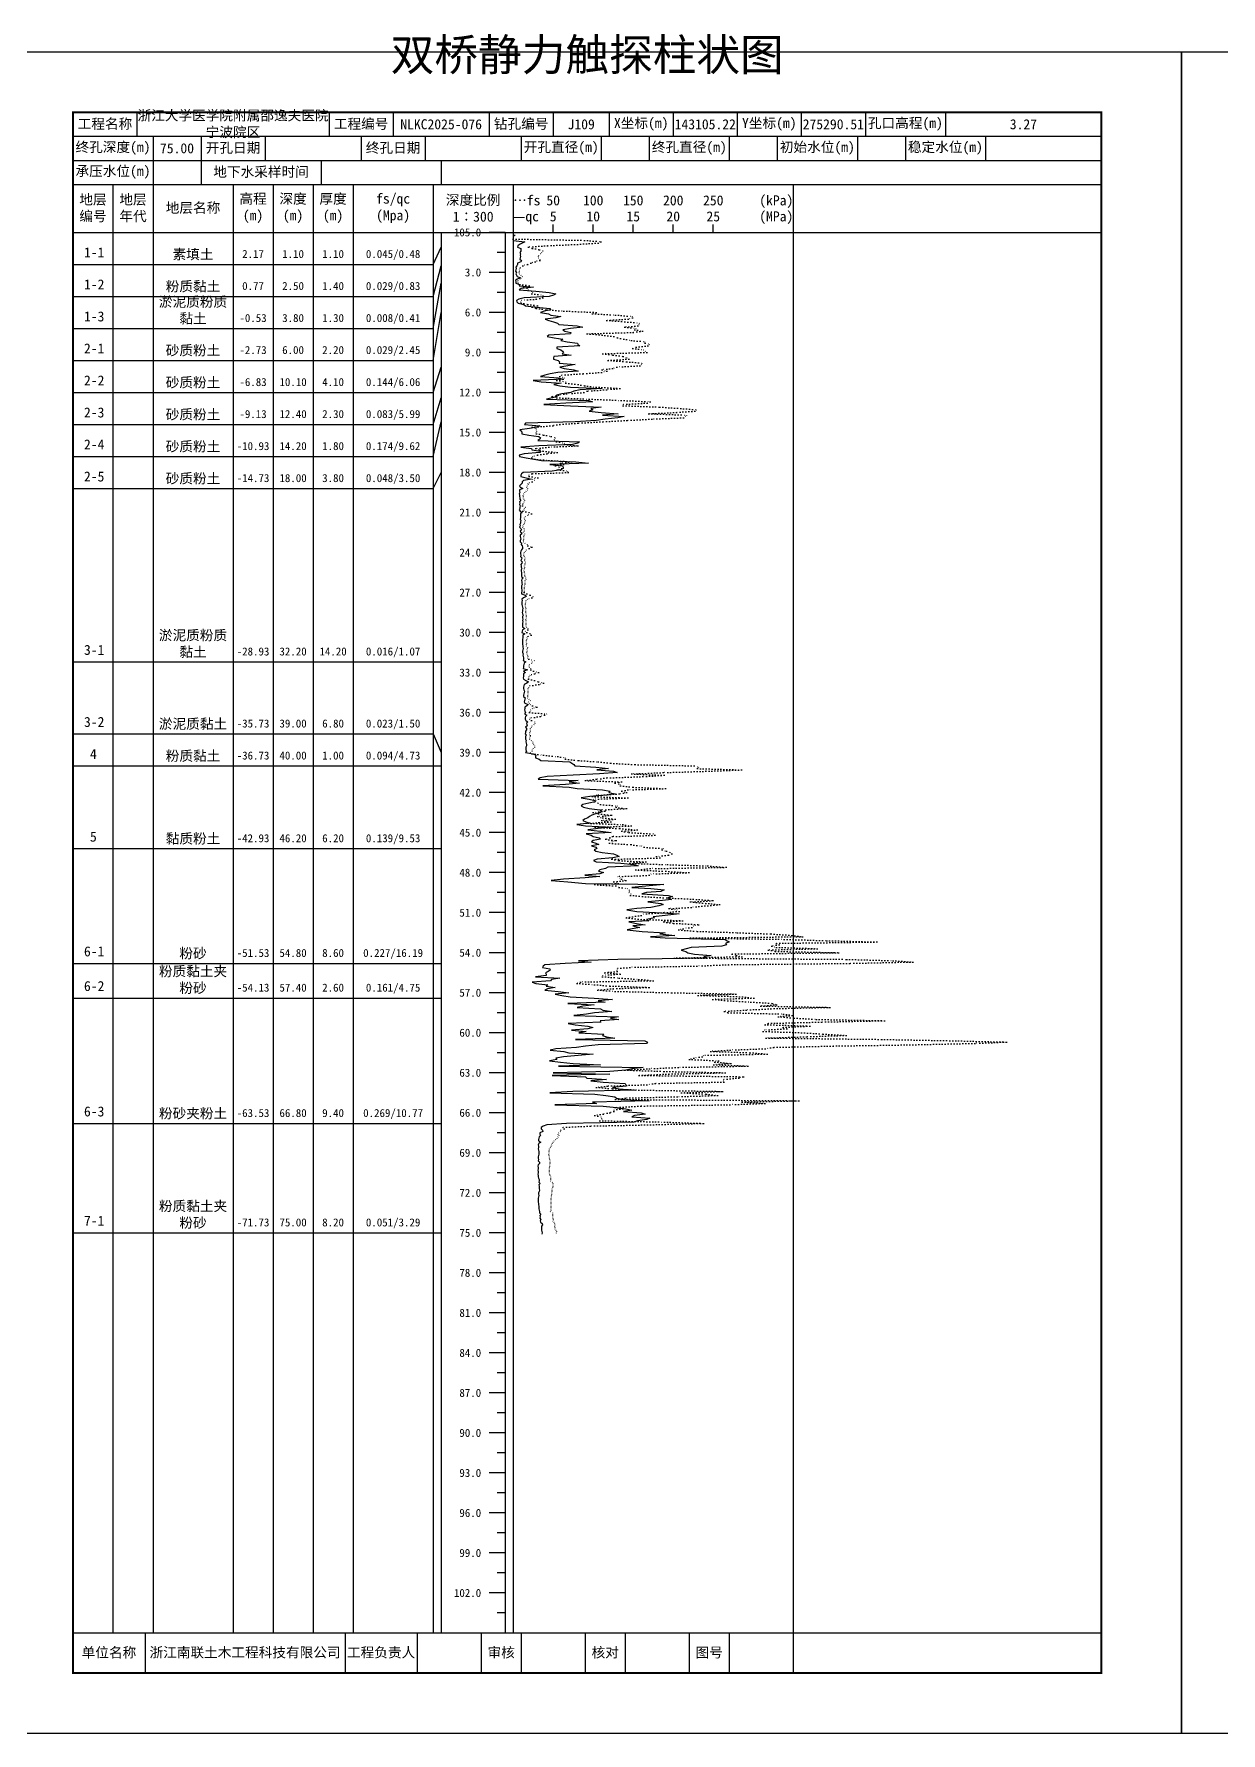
# Model space of a CAD drawing. Extents: x 297 to 65340, y 0 to 425.
# Drawn here: x 32383.3 to 32679.9, y 0 to 424.6 of the extents above; entities that cross this region are included whole.
import ezdxf
from ezdxf.enums import TextEntityAlignment as Align

# ---------------------------------------------------------------- set-up
doc = ezdxf.new("R2010")
doc.units = 0
doc.linetypes.add('DOT', pattern=[6.35, 0, -6.35])
doc.layers.add('FRAME', color=7, linetype='CONTINUOUS')
doc.layers.add('STRATUM', color=7, linetype='CONTINUOUS')
doc.styles.add('ST', font='')
doc.styles.get('ST').set_extended_font_data('SimSun')

msp = doc.modelspace()

# ---------------------------------------------------------------- linework, layer by layer
at = {"layer": 'FRAME', "color": 245, "linetype": 'Continuous'}
for points in [[(32373, 0), (32670, 0), (32670, 420), (32373, 420)], [(32670, 0), (32967, 0), (32967, 420), (32670, 420)]]:
    msp.add_lwpolyline(points, close=True, dxfattribs=at)
at = {"layer": 'FRAME', "linetype": 'Continuous', "const_width": 0.5}
msp.add_lwpolyline([(32393, 15), (32650, 15), (32650, 405), (32393, 405)], close=True, dxfattribs=at)
at = {"layer": 'FRAME', "color": 0, "linetype": 'Continuous'}
for points in [[(32409, 405), (32409, 399)], [(32457, 405), (32457, 399)], [(32473, 405), (32473, 399)], [(32497, 405), (32497, 399)], [(32513, 405), (32513, 399)], [(32527, 405), (32527, 399)], [(32543, 405), (32543, 399)], [(32559, 405), (32559, 399)], [(32575, 405), (32575, 399)], [(32591, 405), (32591, 399)], [(32611, 405), (32611, 399)], [(32650, 405), (32650, 399)], [(32393, 399), (32650, 399)], [(32413, 399), (32413, 393)], [(32425, 399), (32425, 393)], [(32441, 399), (32441, 393)], [(32465, 399), (32465, 393)], [(32481, 399), (32481, 393)], [(32505, 399), (32505, 393)], [(32525, 399), (32525, 393)], [(32537, 399), (32537, 393)], [(32557, 399), (32557, 393)], [(32569, 399), (32569, 393)], [(32589, 399), (32589, 393)], [(32601, 399), (32601, 393)], [(32621, 399), (32621, 393)], [(32650, 399), (32650, 393)], [(32393, 393), (32650, 393)], [(32413, 393), (32413, 387)], [(32425, 393), (32425, 387)], [(32455, 393), (32455, 387)], [(32485, 393), (32485, 387)], [(32393, 387), (32650, 387)], [(32403, 387), (32403, 25)], [(32413, 387), (32413, 25)], [(32433, 387), (32433, 25)], [(32443, 387), (32443, 25)], [(32453, 387), (32453, 25)], [(32463, 387), (32463, 25)], [(32483, 387), (32483, 25)], [(32503, 387), (32503, 25)], [(32573, 387), (32573, 25)], [(32393, 375), (32650, 375)], [(32485, 375), (32485, 25)], [(32501, 375), (32501, 25)], [(32513, 375), (32513, 377)], [(32523, 375), (32523, 377)], [(32533, 375), (32533, 377)], [(32543, 375), (32543, 377)], [(32553, 375), (32553, 377)], [(32393, 25), (32650, 25)], [(32411, 25), (32411, 15)], [(32461, 25), (32461, 15)], [(32479, 25), (32479, 15)], [(32495, 25), (32495, 15)], [(32505, 25), (32505, 15)], [(32521, 25), (32521, 15)], [(32531, 25), (32531, 15)], [(32547, 25), (32547, 15)], [(32557, 25), (32557, 15)], [(32573, 25), (32573, 15)]]:
    msp.add_lwpolyline(points, dxfattribs=at)
at = {"layer": 'STRATUM', "linetype": 'Continuous'}
for points in [[(32501, 375), (32497, 375)], [(32503.48, 374.33), (32503, 374), (32503.02, 373.67), (32503, 373.33), (32503, 373), (32505.94, 372.67), (32505.24, 372.33), (32504.6, 372), (32504.18, 371.67), (32504.04, 371.33), (32504.94, 371), (32504.9, 370.67), (32504.88, 370.33), (32504.66, 370), (32504.8, 369.67), (32504.74, 369.33), (32504.8, 369), (32504.78, 368.67), (32504.64, 368.33), (32505.06, 368), (32504.9, 367.67), (32504.1, 367.33), (32504.08, 367), (32503.9, 366.67), (32503.66, 366.33), (32503.72, 366), (32503.64, 365.67), (32503.62, 365.33), (32503.8, 365), (32503.64, 364.67), (32503.8, 364.33), (32503.98, 364), (32504.82, 363.67), (32504.02, 363.33), (32503.62, 363), (32503.66, 362.67), (32503.7, 362.33), (32504.58, 362), (32504.48, 361.67), (32508.08, 361.33), (32504.98, 361), (32504.46, 360.67), (32508.62, 360.33), (32511.96, 360), (32513.66, 359.67), (32513.04, 359.33), (32512.02, 359), (32505.78, 358.67), (32504.42, 358.33), (32503.86, 358), (32503.9, 357.67), (32504.24, 357.33), (32505.68, 357), (32506.06, 356.67), (32508.84, 356.33), (32512.12, 356), (32512.4, 355.67), (32510.74, 355.33), (32509.84, 355), (32511.86, 354.67), (32512.4, 354.33), (32514.92, 354), (32513.64, 353.67), (32511, 353.33), (32511.94, 353), (32513.1, 352.67), (32514.1, 352.33), (32514.42, 352), (32519.02, 351.67), (32520.4, 351.33), (32517.36, 351), (32515.42, 350.67), (32515.88, 350.33), (32517.4, 350), (32517.36, 349.67), (32511.92, 349.33), (32511.5, 349), (32513.24, 348.67), (32515.38, 348.33), (32514.88, 348), (32516.48, 347.67), (32519.04, 347.33), (32519.16, 347), (32519.68, 346.67), (32513.94, 346.33), (32513.94, 346), (32514.88, 345.67), (32515.3, 345.33), (32515.6, 345), (32515.2, 344.67), (32517.5, 344.33), (32513.18, 344), (32513.06, 343.67), (32513.1, 343.33), (32514.22, 343), (32514.54, 342.67), (32514.52, 342.33), (32518.46, 342), (32516.62, 341.67), (32514.64, 341.33), (32515.7, 341), (32518.18, 340.67), (32519.24, 340.33), (32514.18, 340), (32512.28, 339.67), (32510.92, 339.33), (32509.82, 339), (32514.28, 338.67), (32515.64, 338.33), (32507.96, 338), (32510, 337.67), (32515, 337.33), (32513.16, 337), (32514.64, 336.67), (32517.3, 336.33), (32525.24, 336), (32519.76, 335.67), (32518.12, 335.33), (32517.38, 335), (32515.16, 334.67), (32513.84, 334.33), (32513.88, 334), (32512.8, 333.67), (32511.34, 333.33), (32521.8, 333), (32522.8, 332.67), (32516.16, 332.33), (32510.62, 332), (32517.34, 331.67), (32524.96, 331.33), (32522.44, 331), (32522.9, 330.67), (32521.98, 330.33), (32525, 330), (32529.26, 329.67), (32525.36, 329.33), (32530.76, 329), (32529.16, 328.67), (32526.02, 328.33), (32523.74, 328), (32518.52, 327.67), (32506.04, 327.33), (32505.86, 327), (32509.7, 326.67), (32508.96, 326.33), (32507.06, 326), (32504.64, 325.67), (32505.08, 325.33), (32505.2, 325), (32505.16, 324.67), (32506.9, 324.33), (32509.44, 324), (32509.86, 323.67), (32509.7, 323.33), (32509.18, 323), (32519.54, 322.67), (32519.18, 322.33), (32517.8, 322), (32509.44, 321.67), (32504.9, 321.33), (32507.56, 321), (32507.7, 320.67), (32509.94, 320.33), (32509.68, 320), (32505.76, 319.67), (32504.52, 319.33), (32504.58, 319), (32506.28, 318.67), (32508.12, 318.33), (32510.08, 318), (32518.62, 317.67), (32521.78, 317.33), (32512.14, 317), (32515.32, 316.67), (32515.52, 316.33), (32515.52, 316), (32514.94, 315.67), (32512.74, 315.33), (32505.48, 315), (32505.08, 314.67), (32504.94, 314.33), (32504.9, 314), (32506.22, 313.67), (32507.62, 313.33), (32505.62, 313), (32505.24, 312.67), (32505.26, 312.33), (32504.92, 312), (32504.58, 311.67), (32504.74, 311.33), (32505.42, 311), (32504.62, 310.67), (32504.6, 310.33), (32504.66, 310), (32504.52, 309.67), (32504.56, 309.33), (32504.56, 309), (32504.68, 308.67), (32504.66, 308.33), (32504.88, 308), (32504.62, 307.67), (32504.64, 307.33), (32504.62, 307), (32504.72, 306.67), (32504.66, 306.33), (32504.64, 306), (32504.52, 305.67), (32504.78, 305.33), (32505.22, 305), (32504.86, 304.67), (32504.82, 304.33), (32504.86, 304), (32504.8, 303.67), (32504.74, 303.33), (32504.88, 303), (32504.84, 302.67), (32504.84, 302.33), (32504.68, 302), (32504.72, 301.67), (32504.6, 301.33), (32504.92, 301), (32505.12, 300.67), (32504.78, 300.33), (32504.88, 300), (32505.14, 299.67), (32504.78, 299.33), (32504.72, 299), (32504.82, 298.67), (32504.94, 298.33), (32504.78, 298), (32504.74, 297.67), (32505.12, 297.33), (32505.02, 297), (32505.28, 296.67), (32505.3, 296.33), (32505.3, 296), (32505.1, 295.67), (32504.9, 295.33), (32504.86, 295), (32504.86, 294.67), (32504.94, 294.33), (32504.86, 294), (32505.16, 293.67), (32505.08, 293.33), (32504.88, 293), (32505.24, 292.67), (32505.14, 292.33), (32504.88, 292), (32504.98, 291.67), (32504.96, 291.33), (32505.16, 291), (32505, 290.67), (32505, 290.33), (32505.08, 290), (32505.06, 289.67), (32505.06, 289.33), (32505.12, 289), (32505.52, 288.67), (32505.18, 288.33), (32505.12, 288), (32505.16, 287.67), (32505.16, 287.33), (32505.22, 287), (32505.12, 286.67), (32505.08, 286.33), (32505.1, 286), (32505.16, 285.67), (32505.16, 285.33), (32505.12, 285), (32505.12, 284.67), (32505.96, 284.33), (32506.28, 284), (32505.54, 283.67), (32505.18, 283.33), (32505.22, 283), (32505.14, 282.67), (32505.2, 282.33), (32505.16, 282), (32505.24, 281.67), (32505.3, 281.33), (32505.38, 281), (32505.32, 280.67), (32505.3, 280.33), (32505.28, 280), (32505.32, 279.67), (32505.52, 279.33), (32505.32, 279), (32505.34, 278.67), (32505.38, 278.33), (32505.3, 278), (32505.38, 277.67), (32505.36, 277.33), (32505.32, 277), (32505.34, 276.67), (32505.36, 276.33), (32505.9, 276), (32505.32, 275.67), (32505.28, 275.33), (32505.2, 275), (32505.92, 274.67), (32505.4, 274.33), (32505.44, 274), (32505.38, 273.67), (32505.36, 273.33), (32505.3, 273), (32505.32, 272.67), (32505.34, 272.33), (32505.34, 272), (32505.4, 271.67), (32505.42, 271.33), (32505.48, 271), (32505.38, 270.67), (32505.34, 270.33), (32505.3, 270), (32505.48, 269.67), (32505.44, 269.33), (32505.52, 269), (32505.58, 268.67), (32505.56, 268.33), (32505.5, 268), (32506.14, 267.67), (32505.72, 267.33), (32505.66, 267), (32505.62, 266.67), (32505.58, 266.33), (32505.52, 266), (32506.6, 265.67), (32505.62, 265.33), (32506.08, 265), (32505.58, 264.67), (32505.58, 264.33), (32505.56, 264), (32505.46, 263.67), (32505.62, 263.33), (32506.14, 263), (32506.8, 262.67), (32506.4, 262.33), (32505.74, 262), (32505.66, 261.67), (32505.56, 261.33), (32505.62, 261), (32505.64, 260.67), (32505.8, 260.33), (32505.72, 260), (32505.64, 259.67), (32505.6, 259.33), (32505.58, 259), (32506, 258.67), (32505.9, 258.33), (32505.82, 258), (32505.72, 257.67), (32505.9, 257.33), (32506.74, 257), (32506.42, 256.67), (32505.88, 256.33), (32505.94, 256), (32505.84, 255.67), (32505.9, 255.33), (32506.1, 255), (32505.86, 254.67), (32506.44, 254.33), (32506.1, 254), (32505.98, 253.67), (32506, 253.33), (32506.14, 253), (32506.68, 252.67), (32506.32, 252.33), (32506.44, 252), (32506.48, 251.67), (32506.04, 251.33), (32506.34, 251), (32506.32, 250.67), (32506.08, 250.33), (32506.04, 250), (32506.02, 249.67), (32506.22, 249.33), (32506.08, 249), (32506.1, 248.67), (32506.06, 248.33), (32506.26, 248), (32506.2, 247.67), (32506.22, 247.33), (32506.36, 247), (32506.36, 246.67), (32506.18, 246.33), (32506.18, 246), (32506.2, 245.67), (32506.34, 245.33), (32506.1, 245), (32507.96, 244.67), (32508.68, 244.33), (32508.56, 244), (32508.6, 243.67), (32509.46, 243.33), (32509.94, 243), (32517.18, 242.67), (32517.64, 242.33), (32518.16, 242), (32518.38, 241.67), (32523.68, 241.33), (32526.84, 241), (32523.88, 240.67), (32528.04, 240.33), (32529, 240), (32524.54, 239.67), (32518, 239.33), (32511.52, 239), (32509.78, 238.67), (32509.22, 238.33), (32519.24, 238), (32517, 237.67), (32519.58, 237.33), (32516.1, 237), (32510.38, 236.67), (32516.96, 236.33), (32518.96, 236), (32525.32, 235.67), (32527.24, 235.33), (32526.94, 235), (32528.46, 234.67), (32526.52, 234.33), (32522.12, 234), (32520.02, 233.67), (32522.02, 233.33), (32523.4, 233), (32523.46, 232.67), (32521.94, 232.33), (32520.38, 232), (32520, 231.67), (32520.54, 231.33), (32522.02, 231), (32524.68, 230.67), (32524.94, 230.33), (32524.82, 230), (32523.56, 229.67), (32522.64, 229.33), (32522.06, 229), (32521.64, 228.67), (32520.8, 228.33), (32520.4, 228), (32521.14, 227.67), (32522.24, 227.33), (32518.94, 227), (32521.1, 226.67), (32527.54, 226.33), (32524.2, 226), (32521.68, 225.67), (32524.78, 225.33), (32527.46, 225), (32521.28, 224.67), (32522.48, 224.33), (32523, 224), (32524.48, 223.67), (32524.78, 223.33), (32523, 223), (32522.58, 222.67), (32523.68, 222.33), (32524.42, 222), (32522.54, 221.67), (32523.66, 221.33), (32523.92, 221), (32523.2, 220.67), (32523.68, 220.33), (32525.24, 220), (32528.06, 219.67), (32528.86, 219.33), (32529.46, 219), (32527.9, 218.67), (32523.98, 218.33), (32523.04, 218), (32523.7, 217.67), (32529.88, 217.33), (32533.12, 217), (32534.26, 216.67), (32526.68, 216.33), (32526.1, 216), (32524.64, 215.67), (32524.32, 215.33), (32525.56, 215), (32524.66, 214.67), (32520.94, 214.33), (32524.64, 214), (32521.02, 213.67), (32515.58, 213.33), (32512.46, 213), (32516.64, 212.67), (32521.04, 212.33), (32540.66, 212), (32536.94, 211.67), (32532.68, 211.33), (32537.38, 211), (32540.72, 210.67), (32539.88, 210.33), (32536.3, 210), (32535.12, 209.67), (32541.84, 209.33), (32542.84, 209), (32541.68, 208.67), (32542.52, 208.33), (32540.3, 208), (32536.62, 207.67), (32539.9, 207.33), (32540.48, 207), (32539.38, 206.67), (32537.38, 206.33), (32533.92, 206), (32531.4, 205.67), (32533.9, 205.33), (32538.56, 205), (32544.46, 204.67), (32541, 204.33), (32538, 204), (32538.28, 203.67), (32536.34, 203.33), (32536.86, 203), (32531.94, 202.67), (32533.78, 202.33), (32535.96, 202), (32532.86, 201.67), (32534.62, 201.33), (32532.7, 201), (32531.46, 200.67), (32535.22, 200.33), (32540.94, 200), (32539.66, 199.67), (32543.36, 199.33), (32537.28, 199), (32541, 198.67), (32556, 198.33), (32556.48, 198), (32556.98, 197.67), (32556.04, 197.33), (32556.32, 197), (32555.14, 196.67), (32547.48, 196.33), (32546.26, 196), (32545, 195.67), (32546.18, 195.33), (32546.62, 195), (32548.34, 194.67), (32552.48, 194.33), (32550.66, 194), (32551.32, 193.67), (32529.18, 193.33), (32519.32, 193), (32522.5, 192.67), (32516, 192.33), (32510.92, 192), (32510.46, 191.67), (32510.32, 191.33), (32512.12, 191), (32512.24, 190.67), (32511.72, 190.33), (32511.08, 190), (32511.26, 189.67), (32511.22, 189.33), (32508.54, 189), (32514.62, 188.67), (32512.58, 188.33), (32512.3, 188), (32507.74, 187.67), (32508.68, 187.33), (32511.68, 187), (32511.26, 186.67), (32513.48, 186.33), (32511.58, 186), (32510.9, 185.67), (32514.28, 185.33), (32516.92, 185), (32513.5, 184.67), (32515.16, 184.33), (32517.22, 184), (32523.2, 183.67), (32527.86, 183.33), (32524.2, 183), (32526.02, 182.67), (32516.68, 182.33), (32523.22, 182), (32520.4, 181.67), (32518.96, 181.33), (32524.8, 181), (32525.44, 180.67), (32527.62, 180.33), (32523.36, 180), (32521.32, 179.67), (32518.12, 179.33), (32529.32, 179), (32527.32, 178.67), (32529.38, 178.33), (32524.7, 178), (32524.88, 177.67), (32516.76, 177.33), (32518.46, 177), (32521.68, 176.67), (32522.94, 176.33), (32521.64, 176), (32517.6, 175.67), (32521.22, 175.33), (32519.44, 175), (32525.64, 174.67), (32525.36, 174.33), (32526.3, 174), (32528.38, 173.67), (32518.54, 173.33), (32535.86, 173), (32536.56, 172.67), (32536.32, 172.33), (32524.26, 172), (32521.08, 171.67), (32518.84, 171.33), (32513.66, 171), (32512.24, 170.67), (32515.62, 170.33), (32516.88, 170), (32522.96, 169.67), (32519.28, 169.33), (32515.58, 169), (32513.7, 168.67), (32513.92, 168.33), (32512.04, 168), (32514.84, 167.67), (32517.96, 167.33), (32524.86, 167), (32514.32, 166.67), (32535.5, 166.33), (32532.68, 166), (32531.16, 165.67), (32527.14, 165.33), (32513, 165), (32527.16, 164.67), (32512.78, 164.33), (32521.06, 164), (32521.42, 163.67), (32526.34, 163.33), (32522.44, 163), (32525.52, 162.67), (32531.02, 162.33), (32531.18, 162), (32531.24, 161.67), (32527.78, 161.33), (32529.48, 161), (32533.68, 160.67), (32517.9, 160.33), (32512.18, 160), (32523.4, 159.67), (32526.16, 159.33), (32528.44, 159), (32528.82, 158.67), (32530.72, 158.33), (32536.94, 158), (32522.78, 157.67), (32523.86, 157.33), (32513.44, 157), (32525.5, 156.67), (32528.8, 156.33), (32531.16, 156), (32532.64, 155.67), (32530.58, 155.33), (32535.02, 155), (32536, 154.67), (32533.28, 154.33), (32532.66, 154), (32537.14, 153.67), (32536.38, 153.33), (32534.1, 153), (32533.14, 152.67), (32516.3, 152.33), (32511.38, 152), (32510.5, 151.67), (32510, 151.33), (32510.02, 151), (32510.34, 150.67), (32510.4, 150.33), (32509.66, 150), (32509.68, 149.67), (32509.84, 149.33), (32509.52, 149), (32509.38, 148.67), (32509.32, 148.33), (32509.34, 148), (32509.94, 147.67), (32509.4, 147.33), (32509.28, 147), (32509.36, 146.67), (32509.34, 146.33), (32509.28, 146), (32509.32, 145.67), (32509.42, 145.33), (32509.42, 145), (32509.42, 144.67), (32509.34, 144.33), (32509.28, 144), (32509.28, 143.67), (32509.36, 143.33), (32509.28, 143), (32509.56, 142.67), (32509.58, 142.33), (32509.24, 142), (32509.2, 141.67), (32509.24, 141.33), (32509.28, 141), (32509.18, 140.67), (32509.24, 140.33), (32509.22, 140), (32509.18, 139.67), (32509.24, 139.33), (32509.28, 139), (32509.36, 138.67), (32509.48, 138.33), (32509.48, 138), (32509.44, 137.67), (32509.72, 137.33), (32509.42, 137), (32509.48, 136.67), (32509.46, 136.33), (32509.48, 136), (32509.54, 135.67), (32509.46, 135.33), (32509.32, 135), (32509.36, 134.67), (32509.42, 134.33), (32509.32, 134), (32509.26, 133.67), (32509.26, 133.33), (32509.26, 133), (32509.28, 132.67), (32509.3, 132.33), (32509.36, 132), (32509.4, 131.67), (32509.38, 131.33), (32509.4, 131), (32509.46, 130.67), (32509.58, 130.33), (32509.54, 130), (32509.94, 129.67), (32509.68, 129.33), (32509.72, 129), (32509.66, 128.67), (32509.9, 128.33), (32509.78, 128), (32509.8, 127.67), (32510.22, 127.33), (32510.3, 127), (32510.08, 126.67), (32510.06, 126.33), (32510.1, 126), (32510.08, 125.67), (32510.16, 125.33), (32510.24, 125), (32510.12, 124.67)], [(32483, 367), (32485, 371.33)], [(32501, 370), (32499, 370)], [(32393, 367), (32403, 367)], [(32403, 367), (32413, 367)], [(32413, 367), (32433, 367)], [(32433, 367), (32443, 367)], [(32443, 367), (32453, 367)], [(32453, 367), (32463, 367)], [(32463, 367), (32483, 367)], [(32483, 359), (32485, 366.67)], [(32483, 351), (32485, 362.33)], [(32501, 365), (32497, 365)], [(32393, 359), (32403, 359)], [(32403, 359), (32413, 359)], [(32413, 359), (32433, 359)], [(32433, 359), (32443, 359)], [(32443, 359), (32453, 359)], [(32453, 359), (32463, 359)], [(32463, 359), (32483, 359)], [(32501, 360), (32499, 360)], [(32483, 343), (32485, 355)], [(32501, 355), (32497, 355)], [(32393, 351), (32403, 351)], [(32403, 351), (32413, 351)], [(32413, 351), (32433, 351)], [(32433, 351), (32443, 351)], [(32443, 351), (32453, 351)], [(32453, 351), (32463, 351)], [(32463, 351), (32483, 351)], [(32501, 350), (32499, 350)], [(32501, 345), (32497, 345)], [(32393, 343), (32403, 343)], [(32403, 343), (32413, 343)], [(32413, 343), (32433, 343)], [(32433, 343), (32443, 343)], [(32443, 343), (32453, 343)], [(32453, 343), (32463, 343)], [(32463, 343), (32483, 343)], [(32483, 335), (32485, 341.33)], [(32501, 340), (32499, 340)], [(32393, 335), (32403, 335)], [(32403, 335), (32413, 335)], [(32413, 335), (32433, 335)], [(32433, 335), (32443, 335)], [(32443, 335), (32453, 335)], [(32453, 335), (32463, 335)], [(32463, 335), (32483, 335)], [(32483, 327), (32485, 333.67)], [(32501, 335), (32497, 335)], [(32393, 327), (32403, 327)], [(32403, 327), (32413, 327)], [(32413, 327), (32433, 327)], [(32433, 327), (32443, 327)], [(32443, 327), (32453, 327)], [(32453, 327), (32463, 327)], [(32463, 327), (32483, 327)], [(32483, 319), (32485, 327.67)], [(32501, 330), (32499, 330)], [(32501, 325), (32497, 325)], [(32393, 319), (32403, 319)], [(32403, 319), (32413, 319)], [(32413, 319), (32433, 319)], [(32433, 319), (32443, 319)], [(32443, 319), (32453, 319)], [(32453, 319), (32463, 319)], [(32463, 319), (32483, 319)], [(32501, 320), (32499, 320)], [(32483, 311), (32485, 315)], [(32501, 315), (32497, 315)], [(32393, 311), (32403, 311)], [(32403, 311), (32413, 311)], [(32413, 311), (32433, 311)], [(32433, 311), (32443, 311)], [(32443, 311), (32453, 311)], [(32453, 311), (32463, 311)], [(32463, 311), (32483, 311)], [(32501, 310), (32499, 310)], [(32501, 305), (32497, 305)], [(32501, 300), (32499, 300)], [(32501, 295), (32497, 295)], [(32501, 290), (32499, 290)], [(32501, 285), (32497, 285)], [(32501, 280), (32499, 280)], [(32501, 275), (32497, 275)], [(32393, 267.67), (32403, 267.67)], [(32403, 267.67), (32413, 267.67)], [(32413, 267.67), (32433, 267.67)], [(32433, 267.67), (32443, 267.67)], [(32443, 267.67), (32453, 267.67)], [(32453, 267.67), (32463, 267.67)], [(32463, 267.67), (32483, 267.67)], [(32483, 267.67), (32485, 267.67)], [(32501, 270), (32499, 270)], [(32501, 265), (32497, 265)], [(32501, 260), (32499, 260)], [(32501, 255), (32497, 255)], [(32393, 249.67), (32403, 249.67)], [(32403, 249.67), (32413, 249.67)], [(32413, 249.67), (32433, 249.67)], [(32433, 249.67), (32443, 249.67)], [(32443, 249.67), (32453, 249.67)], [(32453, 249.67), (32463, 249.67)], [(32463, 249.67), (32483, 249.67)], [(32483, 249.67), (32485, 245)], [(32501, 250), (32499, 250)], [(32501, 245), (32497, 245)], [(32393, 241.67), (32403, 241.67)], [(32403, 241.67), (32413, 241.67)], [(32413, 241.67), (32433, 241.67)], [(32433, 241.67), (32443, 241.67)], [(32443, 241.67), (32453, 241.67)], [(32453, 241.67), (32463, 241.67)], [(32463, 241.67), (32483, 241.67)], [(32483, 241.67), (32485, 241.67)], [(32501, 240), (32499, 240)], [(32501, 235), (32497, 235)], [(32501, 230), (32499, 230)], [(32393, 221), (32403, 221)], [(32403, 221), (32413, 221)], [(32413, 221), (32433, 221)], [(32433, 221), (32443, 221)], [(32443, 221), (32453, 221)], [(32453, 221), (32463, 221)], [(32463, 221), (32483, 221)], [(32483, 221), (32485, 221)], [(32501, 225), (32497, 225)], [(32501, 220), (32499, 220)], [(32501, 215), (32497, 215)], [(32501, 210), (32499, 210)], [(32501, 205), (32497, 205)], [(32501, 200), (32499, 200)], [(32393, 192.33), (32403, 192.33)], [(32403, 192.33), (32413, 192.33)], [(32413, 192.33), (32433, 192.33)], [(32433, 192.33), (32443, 192.33)], [(32443, 192.33), (32453, 192.33)], [(32453, 192.33), (32463, 192.33)], [(32463, 192.33), (32483, 192.33)], [(32483, 192.33), (32485, 192.33)], [(32501, 195), (32497, 195)], [(32501, 190), (32499, 190)], [(32393, 183.67), (32403, 183.67)], [(32403, 183.67), (32413, 183.67)], [(32413, 183.67), (32433, 183.67)], [(32433, 183.67), (32443, 183.67)], [(32443, 183.67), (32453, 183.67)], [(32453, 183.67), (32463, 183.67)], [(32463, 183.67), (32483, 183.67)], [(32483, 183.67), (32485, 183.67)], [(32501, 185), (32497, 185)], [(32501, 180), (32499, 180)], [(32501, 175), (32497, 175)], [(32501, 170), (32499, 170)], [(32501, 165), (32497, 165)], [(32501, 160), (32499, 160)], [(32501, 155), (32497, 155)], [(32393, 152.33), (32403, 152.33)], [(32403, 152.33), (32413, 152.33)], [(32413, 152.33), (32433, 152.33)], [(32433, 152.33), (32443, 152.33)], [(32443, 152.33), (32453, 152.33)], [(32453, 152.33), (32463, 152.33)], [(32463, 152.33), (32483, 152.33)], [(32483, 152.33), (32485, 152.33)], [(32501, 150), (32499, 150)], [(32501, 145), (32497, 145)], [(32501, 140), (32499, 140)], [(32501, 135), (32497, 135)], [(32501, 130), (32499, 130)], [(32393, 125), (32403, 125)], [(32403, 125), (32413, 125)], [(32413, 125), (32433, 125)], [(32433, 125), (32443, 125)], [(32443, 125), (32453, 125)], [(32453, 125), (32463, 125)], [(32463, 125), (32483, 125)], [(32483, 125), (32485, 125)], [(32501, 125), (32497, 125)], [(32501, 120), (32499, 120)], [(32501, 115), (32497, 115)], [(32501, 110), (32499, 110)], [(32501, 105), (32497, 105)], [(32501, 100), (32499, 100)], [(32501, 95), (32497, 95)], [(32501, 90), (32499, 90)], [(32501, 85), (32497, 85)], [(32501, 80), (32499, 80)], [(32501, 75), (32497, 75)], [(32501, 70), (32499, 70)], [(32501, 65), (32497, 65)], [(32501, 60), (32499, 60)], [(32501, 55), (32497, 55)], [(32501, 50), (32499, 50)], [(32501, 45), (32497, 45)], [(32501, 40), (32499, 40)], [(32501, 35), (32497, 35)], [(32501, 30), (32499, 30)]]:
    msp.add_lwpolyline(points, dxfattribs=at)
at = {"layer": 'STRATUM', "linetype": 'DOT', "ltscale": 0.1}
msp.add_lwpolyline([(32503, 374.33), (32503, 374), (32503, 373.67), (32503, 373.33), (32520.8, 373), (32524.92, 372.67), (32524.22, 372.33), (32519.06, 372), (32511.6, 371.67), (32506.86, 371.33), (32507.82, 371), (32509.6, 370.67), (32510.52, 370.33), (32510.16, 370), (32509.92, 369.67), (32509.36, 369.33), (32509.24, 369), (32509.24, 368.67), (32509.64, 368.33), (32509.66, 368), (32508.5, 367.67), (32507.4, 367.33), (32506.6, 367), (32505.42, 366.67), (32504.76, 366.33), (32504.68, 366), (32504.56, 365.67), (32504.48, 365.33), (32504.44, 365), (32504.5, 364.67), (32504.94, 364.33), (32505.3, 364), (32505, 363.67), (32504.72, 363.33), (32504.2, 363), (32504.04, 362.67), (32504.22, 362.33), (32504.7, 362), (32507.02, 361.67), (32505.6, 361.33), (32506.56, 361), (32506.86, 360.67), (32507.46, 360.33), (32507.92, 360), (32507.7, 359.67), (32510.44, 359.33), (32510.28, 359), (32510.38, 358.67), (32508.78, 358.33), (32505.18, 358), (32504.8, 357.67), (32504.98, 357.33), (32506.7, 357), (32509.04, 356.67), (32507.74, 356.33), (32508.82, 356), (32511.44, 355.67), (32515.64, 355.33), (32523.76, 355), (32522.84, 354.67), (32528.56, 354.33), (32532.7, 354), (32532.84, 353.67), (32531.74, 353.33), (32526.38, 353), (32530.94, 352.67), (32534.54, 352.33), (32534.46, 352), (32534.12, 351.67), (32530.94, 351.33), (32533.74, 351), (32533.38, 350.67), (32535.34, 350.33), (32533.02, 350), (32521.52, 349.67), (32525.2, 349.33), (32528.18, 349), (32529.1, 348.67), (32530.62, 348.33), (32532.54, 348), (32535.78, 347.67), (32536, 347.33), (32537.06, 347), (32536.68, 346.67), (32533.7, 346.33), (32532.88, 346), (32535.5, 345.67), (32535.98, 345.33), (32536.4, 345), (32525.44, 344.67), (32528.02, 344.33), (32530.46, 344), (32531.36, 343.67), (32531.92, 343.33), (32526.72, 343), (32531.38, 342.67), (32535.2, 342.33), (32535.06, 342), (32534.68, 341.67), (32528.92, 341.33), (32527.82, 341), (32525.2, 340.67), (32526.44, 340.33), (32525.08, 340), (32520.4, 339.67), (32515.06, 339.33), (32514.64, 339), (32515.84, 338.67), (32515.4, 338.33), (32513.9, 338), (32516.08, 337.67), (32516.18, 337.33), (32519.2, 337), (32520.88, 336.67), (32523.72, 336.33), (32529.66, 336), (32526.28, 335.67), (32521.46, 335.33), (32520.64, 335), (32516.36, 334.67), (32514.34, 334.33), (32512.76, 334), (32513.92, 333.67), (32521.98, 333.33), (32530, 333), (32537.24, 332.67), (32536.5, 332.33), (32530.48, 332), (32530.52, 331.67), (32539.66, 331.33), (32544.86, 331), (32548.84, 330.67), (32548.36, 330.33), (32543.82, 330), (32536.9, 329.67), (32546.34, 329.33), (32546.08, 329), (32545.54, 328.67), (32537.64, 328.33), (32531.44, 328), (32525.4, 327.67), (32519.16, 327.33), (32514.66, 327), (32512.9, 326.67), (32507.74, 326.33), (32508.7, 326), (32508.78, 325.67), (32508.86, 325.33), (32508.68, 325), (32508.82, 324.67), (32510.62, 324.33), (32512.52, 324), (32513.56, 323.67), (32513.24, 323.33), (32513.28, 323), (32513.86, 322.67), (32515.78, 322.33), (32515.84, 322), (32519.16, 321.67), (32511.9, 321.33), (32508.62, 321), (32509.68, 320.67), (32510.48, 320.33), (32513.98, 320), (32511.4, 319.67), (32509.06, 319.33), (32507.86, 319), (32507.64, 318.67), (32508.38, 318.33), (32511.9, 318), (32517.58, 317.67), (32514.88, 317.33), (32515.6, 317), (32513.56, 316.67), (32514.54, 316.33), (32515.18, 316), (32514.08, 315.67), (32516.56, 315.33), (32516.78, 315), (32507.64, 314.67), (32506.94, 314.33), (32507.02, 314), (32509.16, 313.67), (32507.84, 313.33), (32508.42, 313), (32507.78, 312.67), (32506.68, 312.33), (32506.78, 312), (32506.52, 311.67), (32506.36, 311.33), (32506.6, 311), (32506.54, 310.67), (32506.22, 310.33), (32505.86, 310), (32505.64, 309.67), (32505.42, 309.33), (32505.46, 309), (32505.46, 308.67), (32505.68, 308.33), (32505.86, 308), (32505.7, 307.67), (32505.42, 307.33), (32505.32, 307), (32505.36, 306.67), (32506.06, 306.33), (32505.8, 306), (32505.72, 305.67), (32505.42, 305.33), (32506.98, 305), (32507.6, 304.67), (32506.68, 304.33), (32506.08, 304), (32505.74, 303.67), (32505.84, 303.33), (32506.04, 303), (32505.84, 302.67), (32505.8, 302.33), (32505.6, 302), (32505.48, 301.67), (32505.32, 301.33), (32505.64, 301), (32505.8, 300.67), (32505.72, 300.33), (32505.4, 300), (32505.82, 299.67), (32505.74, 299.33), (32505.56, 299), (32505.56, 298.67), (32505.56, 298.33), (32505.56, 298), (32505.46, 297.67), (32505.88, 297.33), (32506.46, 297), (32506.66, 296.67), (32507.68, 296.33), (32507, 296), (32506.32, 295.67), (32506.08, 295.33), (32505.74, 295), (32505.62, 294.67), (32505.58, 294.33), (32505.72, 294), (32505.94, 293.67), (32505.8, 293.33), (32505.86, 293), (32506.08, 292.67), (32505.88, 292.33), (32505.96, 292), (32505.76, 291.67), (32505.8, 291.33), (32505.76, 291), (32505.7, 290.67), (32505.76, 290.33), (32505.72, 290), (32505.8, 289.67), (32505.84, 289.33), (32505.88, 289), (32506.04, 288.67), (32506.22, 288.33), (32505.9, 288), (32505.92, 287.67), (32505.88, 287.33), (32505.92, 287), (32505.88, 286.67), (32505.78, 286.33), (32505.74, 286), (32505.74, 285.67), (32505.74, 285.33), (32505.72, 285), (32506.4, 284.67), (32507.22, 284.33), (32508, 284), (32507.68, 283.67), (32506.56, 283.33), (32506.16, 283), (32506.1, 282.67), (32506.04, 282.33), (32505.98, 282), (32505.98, 281.67), (32506.12, 281.33), (32506.14, 281), (32506.1, 280.67), (32506.04, 280.33), (32506.06, 280), (32506.18, 279.67), (32506.22, 279.33), (32506.22, 279), (32506.26, 278.67), (32506.04, 278.33), (32506.14, 278), (32506.16, 277.67), (32506.14, 277.33), (32506.18, 277), (32506.14, 276.67), (32506.36, 276.33), (32506.68, 276), (32506.64, 275.67), (32505.96, 275.33), (32506.4, 275), (32507.26, 274.67), (32507.5, 274.33), (32506.64, 274), (32506.46, 273.67), (32506.36, 273.33), (32506.28, 273), (32506.22, 272.67), (32506.3, 272.33), (32506.28, 272), (32506.28, 271.67), (32506.6, 271.33), (32506.54, 271), (32506.46, 270.67), (32506.4, 270.33), (32506.34, 270), (32506.38, 269.67), (32506.62, 269.33), (32506.64, 269), (32506.6, 268.67), (32506.88, 268.33), (32508.3, 268), (32507.74, 267.67), (32507.68, 267.33), (32507.08, 267), (32506.9, 266.67), (32507, 266.33), (32507.32, 266), (32507.4, 265.67), (32508.06, 265.33), (32509.3, 265), (32508.32, 264.67), (32507.26, 264.33), (32506.9, 264), (32506.82, 263.67), (32506.82, 263.33), (32508.34, 263), (32509.36, 262.67), (32510.6, 262.33), (32509.4, 262), (32507.16, 261.67), (32506.84, 261.33), (32506.66, 261), (32506.68, 260.67), (32506.7, 260.33), (32506.7, 260), (32506.7, 259.67), (32506.6, 259.33), (32506.6, 259), (32506.6, 258.67), (32506.94, 258.33), (32507.36, 258), (32506.78, 257.67), (32507, 257.33), (32507.26, 257), (32507.82, 256.67), (32508.92, 256.33), (32507.82, 256), (32507.4, 255.67), (32507.18, 255.33), (32507.12, 255), (32511.38, 254.67), (32510.82, 254.33), (32509.76, 254), (32507.26, 253.67), (32507.1, 253.33), (32507.62, 253), (32508.34, 252.67), (32508.42, 252.33), (32508.28, 252), (32507.7, 251.67), (32507.56, 251.33), (32507.22, 251), (32507.28, 250.67), (32507.3, 250.33), (32507.08, 250), (32507.12, 249.67), (32507.28, 249.33), (32507.26, 249), (32507.1, 248.67), (32507.12, 248.33), (32507.52, 248), (32507.8, 247.67), (32507.92, 247.33), (32508.06, 247), (32508.34, 246.67), (32508.36, 246.33), (32508.02, 246), (32507.78, 245.67), (32507.72, 245.33), (32507.22, 245), (32507.74, 244.67), (32510.56, 244.33), (32514.12, 244), (32515.98, 243.67), (32516.08, 243.33), (32519.38, 243), (32524.26, 242.67), (32527.4, 242.33), (32533.52, 242), (32548.24, 241.67), (32549.36, 241.33), (32549.04, 241), (32560.02, 240.67), (32551.16, 240.33), (32540.48, 240), (32532.64, 239.67), (32540.72, 239.33), (32535.42, 239), (32526.38, 238.67), (32523.72, 238.33), (32521.1, 238), (32530.08, 237.67), (32528.52, 237.33), (32529.62, 237), (32529.82, 236.67), (32533.02, 236.33), (32541.08, 236), (32531.66, 235.67), (32530.12, 235.33), (32531.3, 235), (32529.5, 234.67), (32523.9, 234.33), (32522.78, 234), (32531.66, 233.67), (32523.08, 233.33), (32523.72, 233), (32523.36, 232.67), (32524.26, 232.33), (32524.84, 232), (32529.06, 231.67), (32528.7, 231.33), (32531.28, 231), (32524.98, 230.67), (32525.88, 230.33), (32522.98, 230), (32524.34, 229.67), (32527.56, 229.33), (32524.14, 229), (32525.42, 228.67), (32528.52, 228.33), (32525.14, 228), (32527.38, 227.67), (32521.72, 227.33), (32530.38, 227), (32532.52, 226.67), (32523.52, 226.33), (32529.66, 226), (32534.02, 225.67), (32530.12, 225.33), (32532, 225), (32538.02, 224.67), (32538.4, 224.33), (32527.86, 224), (32527.18, 223.67), (32526.16, 223.33), (32528.72, 223), (32527.7, 222.67), (32527.1, 222.33), (32532.46, 222), (32535.08, 221.67), (32535.72, 221.33), (32540.54, 221), (32540.2, 220.67), (32541.3, 220.33), (32542.26, 220), (32542.68, 219.67), (32541.7, 219.33), (32538.78, 219), (32539.62, 218.67), (32527.68, 218.33), (32529.46, 218), (32536.18, 217.67), (32532.18, 217.33), (32541.54, 217), (32551.62, 216.67), (32556.26, 216.33), (32537.24, 216), (32533.62, 215.67), (32541.18, 215.33), (32546.9, 215), (32537.44, 214.67), (32536.96, 214.33), (32529.12, 214), (32529.68, 213.67), (32530.1, 213.33), (32531.16, 213), (32528.12, 212.67), (32529.2, 212.33), (32523.4, 212), (32528.62, 211.67), (32529.5, 211.33), (32531.46, 211), (32531.98, 210.67), (32532.04, 210.33), (32531.94, 210), (32532.38, 209.67), (32532.3, 209.33), (32535.32, 209), (32541.4, 208.67), (32548.78, 208.33), (32552.86, 208), (32547.34, 207.67), (32551.12, 207.33), (32554.58, 207), (32550.88, 206.67), (32547.44, 206.33), (32541.96, 206), (32543.92, 205.67), (32544.48, 205.33), (32540.68, 205), (32535.54, 204.67), (32535.02, 204.33), (32532.8, 204), (32531.28, 203.67), (32535.02, 203.33), (32545.34, 203), (32540.66, 202.67), (32543.14, 202.33), (32549.3, 202), (32548.08, 201.67), (32547.66, 201.33), (32545.5, 201), (32544.4, 200.67), (32549.04, 200.33), (32559.02, 200), (32567.46, 199.67), (32572.64, 199.33), (32575.26, 199), (32547.28, 198.67), (32570.72, 198.33), (32581.34, 198), (32593.86, 197.67), (32568.76, 197.33), (32569.44, 197), (32567.6, 196.67), (32568.78, 196.33), (32578.92, 196), (32566.84, 195.67), (32568.54, 195.33), (32584.3, 195), (32557.76, 194.67), (32558.84, 194.33), (32560.1, 194), (32543.32, 193.67), (32586.34, 193.33), (32597.92, 193), (32602.84, 192.67), (32587.02, 192.33), (32556.82, 192), (32548.9, 191.67), (32532.12, 191.33), (32528.96, 191), (32528.94, 190.67), (32528.98, 190.33), (32525.92, 190), (32529.72, 189.67), (32525.36, 189.33), (32525.32, 189), (32529.52, 188.67), (32534.44, 188.33), (32537.96, 188), (32519.86, 187.67), (32518.96, 187.33), (32523.32, 187), (32527.22, 186.67), (32536.96, 186.33), (32528.02, 186), (32524.12, 185.67), (32528.46, 185.33), (32542.68, 185), (32558.6, 184.67), (32549.26, 184.33), (32559.56, 184), (32563.16, 183.67), (32552.9, 183.33), (32556.62, 183), (32562.42, 182.67), (32567.84, 182.33), (32568.84, 182), (32564.88, 181.67), (32582.16, 181.33), (32567.42, 181), (32561.26, 180.67), (32555.78, 180.33), (32556.76, 180), (32570.54, 179.67), (32572.72, 179.33), (32569.26, 179), (32573.22, 178.67), (32578.76, 178.33), (32595.76, 178), (32580.02, 177.67), (32566.74, 177.33), (32565.94, 177), (32577.12, 176.67), (32570.5, 176.33), (32571.34, 176), (32565.82, 175.67), (32565.5, 175.33), (32575.08, 175), (32580.44, 174.67), (32586.2, 174.33), (32576.28, 174), (32566.24, 173.67), (32595.08, 173.33), (32612.1, 173), (32626.24, 172.67), (32618.32, 172.33), (32603.6, 172), (32582.96, 171.67), (32568.06, 171.33), (32565.96, 171), (32557.26, 170.67), (32552.4, 170.33), (32562.22, 170), (32566.46, 169.67), (32550.56, 169.33), (32550.2, 169), (32548.14, 168.67), (32547.02, 168.33), (32554.3, 168), (32553.4, 167.67), (32557.38, 167.33), (32553.14, 167), (32561.64, 166.67), (32544.2, 166.33), (32537.1, 166), (32530.94, 165.67), (32540.7, 165.33), (32555.96, 165), (32541.92, 164.67), (32534.46, 164.33), (32560.54, 164), (32559.4, 163.67), (32555.62, 163.33), (32555.5, 163), (32555.62, 162.67), (32538.52, 162.33), (32536.42, 162), (32526.52, 161.67), (32523.84, 161.33), (32527.94, 161), (32534.38, 160.67), (32555.34, 160.33), (32545.06, 160), (32551.28, 159.67), (32554.02, 159.33), (32543.94, 159), (32531.02, 158.67), (32528.56, 158.33), (32574.38, 158), (32560.2, 157.67), (32565.9, 157.33), (32557.16, 157), (32534.88, 156.67), (32528.46, 156.33), (32530.38, 156), (32528.14, 155.67), (32528.14, 155.33), (32527.18, 155), (32525.48, 154.67), (32523.44, 154.33), (32524.88, 154), (32525.08, 153.67), (32525.26, 153.33), (32524.64, 153), (32540.8, 152.67), (32550.54, 152.33), (32537.3, 152), (32522.22, 151.67), (32515.36, 151.33), (32515.7, 151), (32514.88, 150.67), (32514.8, 150.33), (32514.42, 150), (32514.12, 149.67), (32514.44, 149.33), (32514.24, 149), (32513.94, 148.67), (32513.66, 148.33), (32513.2, 148), (32512.96, 147.67), (32512.74, 147.33), (32512.64, 147), (32512.48, 146.67), (32512.32, 146.33), (32512.06, 146), (32511.96, 145.67), (32511.92, 145.33), (32511.9, 145), (32511.84, 144.67), (32511.9, 144.33), (32511.98, 144), (32512.02, 143.67), (32512.08, 143.33), (32512.16, 143), (32512.18, 142.67), (32512.16, 142.33), (32512.1, 142), (32512.08, 141.67), (32512.04, 141.33), (32511.96, 141), (32512.02, 140.67), (32512, 140.33), (32512, 140), (32512.04, 139.67), (32512.12, 139.33), (32512.36, 139), (32512.34, 138.67), (32512.36, 138.33), (32512.34, 138), (32512.76, 137.67), (32512.92, 137.33), (32512.88, 137), (32512.92, 136.67), (32512.82, 136.33), (32512.7, 136), (32512.68, 135.67), (32512.66, 135.33), (32512.56, 135), (32512.6, 134.67), (32512.54, 134.33), (32512.48, 134), (32512.44, 133.67), (32512.42, 133.33), (32512.38, 133), (32512.38, 132.67), (32512.4, 132.33), (32512.44, 132), (32512.42, 131.67), (32512.38, 131.33), (32512.4, 131), (32512.48, 130.67), (32512.24, 130.33), (32512.84, 130), (32512.86, 129.67), (32512.8, 129.33), (32512.84, 129), (32512.9, 128.67), (32513, 128.33), (32512.94, 128), (32513.2, 127.67), (32513.36, 127.33), (32513.44, 127), (32513.36, 126.67), (32513.4, 126.33), (32513.38, 126), (32513.68, 125.67), (32513.82, 125.33), (32513.76, 125), (32513.76, 124.67)], dxfattribs=at)

# ---------------------------------------------------------------- texts
at = {"layer": 'FRAME', "style": 'ST'}
msp.add_text('双桥静力触探柱状图', height=8, dxfattribs=at).set_placement((32521.5, 413), align=Align.BOTTOM_CENTER)
for s, p in [('…fs', (32503, 383)), ('—qc', (32503, 379))]:
    msp.add_text(s, height=2.5, dxfattribs=at).set_placement(p, align=Align.MIDDLE_LEFT)
for s, p in [('50', (32513, 383)), ('100', (32523, 383)), ('150', (32533, 383)), ('200', (32543, 383)), ('250', (32553, 383)), ('5', (32513, 379)), ('10', (32523, 379)), ('15', (32533, 379)), ('20', (32543, 379)), ('25', (32553, 379))]:
    msp.add_text(s, height=2.5, dxfattribs=at).set_placement(p, align=Align.MIDDLE_CENTER)
for s, p in [('(kPa)', (32573, 383)), ('(MPa)', (32573, 379))]:
    msp.add_text(s, height=2.5, dxfattribs=at).set_placement(p, align=Align.MIDDLE_RIGHT)
at = {"layer": 'FRAME', "char_height": 2.5, "attachment_point": 5, "style": 'ST'}
for s, insert, width in [('工程名称', (32401, 402), 16), ('浙江大学医学院附属邵逸夫医院宁波院区', (32433, 402), 48), ('工程编号', (32465, 402), 16), ('钻孔编号', (32505, 402), 16), ('X坐标(m)', (32535, 402), 16), ('Y坐标(m)', (32567, 402), 16), ('孔口高程(m)', (32601, 402), 20), ('NLKC2025-076', (32485, 402), 24), ('J109', (32520, 402), 14), ('143105.22', (32551, 402), 16), ('275290.51', (32583, 402), 16), ('3.27', (32630.5, 402), 39), ('终孔深度(m)', (32403, 396), 20), ('75.00', (32419, 396), 12), ('开孔日期', (32433, 396), 16), ('终孔日期', (32473, 396), 16), ('开孔直径(m)', (32515, 396), 20), ('终孔直径(m)', (32547, 396), 20), ('初始水位(m)', (32579, 396), 20), ('稳定水位(m)', (32611, 396), 20), ('承压水位(m)', (32403, 390), 20), ('地下水采样时间', (32440, 390), 30), ('地层编号', (32398, 381), 10), ('地层年代', (32408, 381), 10), ('地层名称', (32423, 381), 20), ('高程\\P(m)', (32438, 381), 10), ('深度\\P(m)', (32448, 381), 10), ('厚度\\P(m)', (32458, 381), 10), ('fs/qc\\P(Mpa)', (32473, 381), 20), ('深度比例\\P1∶300', (32493, 381), 20), ('单位名称', (32402, 20), 18), ('浙江南联土木工程科技有限公司', (32436, 20), 50), ('工程负责人', (32470, 20), 18), ('审核', (32500, 20), 10), ('核对', (32526, 20), 10), ('图号', (32552, 20), 10)]:
    msp.add_mtext(s, dxfattribs=dict(at, insert=insert, width=width))
at = {"layer": 'STRATUM', "style": 'ST'}
for s, p in [('105.0', (32495, 375)), ('3.0', (32495, 365)), ('6.0', (32495, 355)), ('9.0', (32495, 345)), ('12.0', (32495, 335)), ('15.0', (32495, 325)), ('18.0', (32495, 315)), ('21.0', (32495, 305)), ('24.0', (32495, 295)), ('27.0', (32495, 285)), ('30.0', (32495, 275)), ('33.0', (32495, 265)), ('36.0', (32495, 255)), ('39.0', (32495, 245)), ('42.0', (32495, 235)), ('45.0', (32495, 225)), ('48.0', (32495, 215)), ('51.0', (32495, 205)), ('54.0', (32495, 195)), ('57.0', (32495, 185)), ('60.0', (32495, 175)), ('63.0', (32495, 165)), ('66.0', (32495, 155)), ('69.0', (32495, 145)), ('72.0', (32495, 135)), ('75.0', (32495, 125)), ('78.0', (32495, 115)), ('81.0', (32495, 105)), ('84.0', (32495, 95)), ('87.0', (32495, 85)), ('90.0', (32495, 75)), ('93.0', (32495, 65)), ('96.0', (32495, 55)), ('99.0', (32495, 45)), ('102.0', (32495, 35))]:
    msp.add_text(s, height=2, dxfattribs=at).set_placement(p, align=Align.MIDDLE_RIGHT)
for s, p in [('1-1', (32395.75, 370)), ('1-2', (32395.75, 362)), ('1-3', (32395.75, 354)), ('2-1', (32395.75, 346)), ('2-2', (32395.75, 338)), ('2-3', (32395.75, 330)), ('2-4', (32395.75, 322)), ('2-5', (32395.75, 314)), ('3-1', (32395.75, 270.67)), ('3-2', (32395.75, 252.67)), ('4', (32397.25, 244.67)), ('5', (32397.25, 224)), ('6-1', (32395.75, 195.33)), ('6-2', (32395.75, 186.67)), ('6-3', (32395.75, 155.33)), ('7-1', (32395.75, 128))]:
    msp.add_text(s, height=2.5, dxfattribs=at).set_placement(p, align=Align.MIDDLE_LEFT)
for s, p in [('2.17', (32438, 368)), ('1.10', (32448, 368)), ('1.10', (32458, 368)), ('0.045/0.48', (32473, 368)), ('0.77', (32438, 360)), ('2.50', (32448, 360)), ('1.40', (32458, 360)), ('0.029/0.83', (32473, 360)), ('-0.53', (32438, 352)), ('3.80', (32448, 352)), ('1.30', (32458, 352)), ('0.008/0.41', (32473, 352)), ('-2.73', (32438, 344)), ('6.00', (32448, 344)), ('2.20', (32458, 344)), ('0.029/2.45', (32473, 344)), ('-6.83', (32438, 336)), ('10.10', (32448, 336)), ('4.10', (32458, 336)), ('0.144/6.06', (32473, 336)), ('-9.13', (32438, 328)), ('12.40', (32448, 328)), ('2.30', (32458, 328)), ('0.083/5.99', (32473, 328)), ('0.174/9.62', (32473, 320)), ('-10.93', (32438, 320)), ('14.20', (32448, 320)), ('1.80', (32458, 320)), ('-14.73', (32438, 312)), ('18.00', (32448, 312)), ('3.80', (32458, 312)), ('0.048/3.50', (32473, 312)), ('-28.93', (32438, 268.67)), ('32.20', (32448, 268.67)), ('14.20', (32458, 268.67)), ('0.016/1.07', (32473, 268.67)), ('-35.73', (32438, 250.67)), ('39.00', (32448, 250.67)), ('6.80', (32458, 250.67)), ('0.023/1.50', (32473, 250.67)), ('-36.73', (32438, 242.67)), ('40.00', (32448, 242.67)), ('1.00', (32458, 242.67)), ('0.094/4.73', (32473, 242.67)), ('-42.93', (32438, 222)), ('46.20', (32448, 222)), ('6.20', (32458, 222)), ('0.139/9.53', (32473, 222)), ('-51.53', (32438, 193.33)), ('54.80', (32448, 193.33)), ('8.60', (32458, 193.33)), ('0.227/16.19', (32473, 193.33)), ('-54.13', (32438, 184.67)), ('57.40', (32448, 184.67)), ('2.60', (32458, 184.67)), ('0.161/4.75', (32473, 184.67)), ('-63.53', (32438, 153.33)), ('66.80', (32448, 153.33)), ('9.40', (32458, 153.33)), ('0.269/10.77', (32473, 153.33)), ('-71.73', (32438, 126)), ('75.00', (32448, 126)), ('8.20', (32458, 126)), ('0.051/3.29', (32473, 126))]:
    msp.add_text(s, height=2, dxfattribs=at).set_placement(p, align=Align.BOTTOM_CENTER)
at = {"layer": 'STRATUM', "char_height": 2.5, "width": 20, "attachment_point": 8, "style": 'ST'}
for s, insert in [('素填土', (32423, 368)), ('粉质黏土', (32423, 360)), ('淤泥质粉质黏土', (32423, 352)), ('砂质粉土', (32423, 344)), ('砂质粉土', (32423, 336)), ('砂质粉土', (32423, 328)), ('砂质粉土', (32423, 320)), ('砂质粉土', (32423, 312)), ('淤泥质粉质黏土', (32423, 268.67)), ('淤泥质黏土', (32423, 250.67)), ('粉质黏土', (32423, 242.67)), ('黏质粉土', (32423, 222)), ('粉砂', (32423, 193.33)), ('粉质黏土夹粉砂', (32423, 184.67)), ('粉砂夹粉土', (32423, 153.33)), ('粉质黏土夹粉砂', (32423, 126))]:
    msp.add_mtext(s, dxfattribs=dict(at, insert=insert))

doc.saveas('drawing.dxf')
